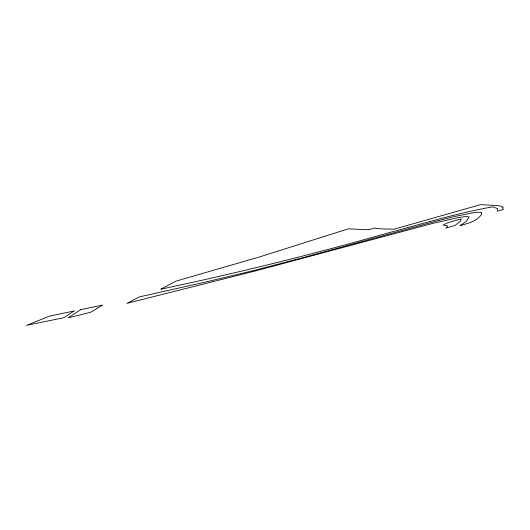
<?xml version="1.0" encoding="UTF-8"?>
<svg xmlns="http://www.w3.org/2000/svg" width="530" height="530" viewBox="0 0 530 530"><rect width="100%" height="100%" fill="white"/><g stroke="black" fill="none" stroke-linecap="round" stroke-linejoin="round"><path stroke-width="0.79" d="M481.512 212.828L481.419 214.564C476.649 221.573 467.586 223.395 460.007 225.701L466.287 221.407L469.11 216.803L465.108 216.538L457.171 217.916L433.202 223.282L255.089 271.029L126.981 303.339L139.264 296.933L208.25 281.417L253.863 270.512L304.213 257.335L435.951 221.215L454.21 216.611L473.979 212.596L479.498 212.132L481.512 212.828M460.948 219.427L460.689 221.07L454.959 225.449L445.836 228.191L447.631 226.409L446.956 225.535L443.06 225.058L446.856 223.103L460.881 218.943L460.948 219.427M502.95 207.283L502.745 208.409L503.5 209.357L497.577 211.192L497.571 208.668L492.84 206.832C458.781 212.755 425.643 222.931 392.266 231.769C315.814 253.578 238.659 272.817 160.855 289.161L175.927 281.152L259.501 256.944L348.296 228.841L368.807 229.775L373.994 228.132L382.845 228.967L394.36 229.106L480.591 204.64L496.815 205.541L501.135 206.223L502.95 207.283M80.712 309.606L68.244 317.854L90.723 312.223L102.76 305.055L80.712 309.606M74.008 311.004L63.792 317.722L26.5 325.36L49.74 316.072L74.008 311.004"/></g></svg>
